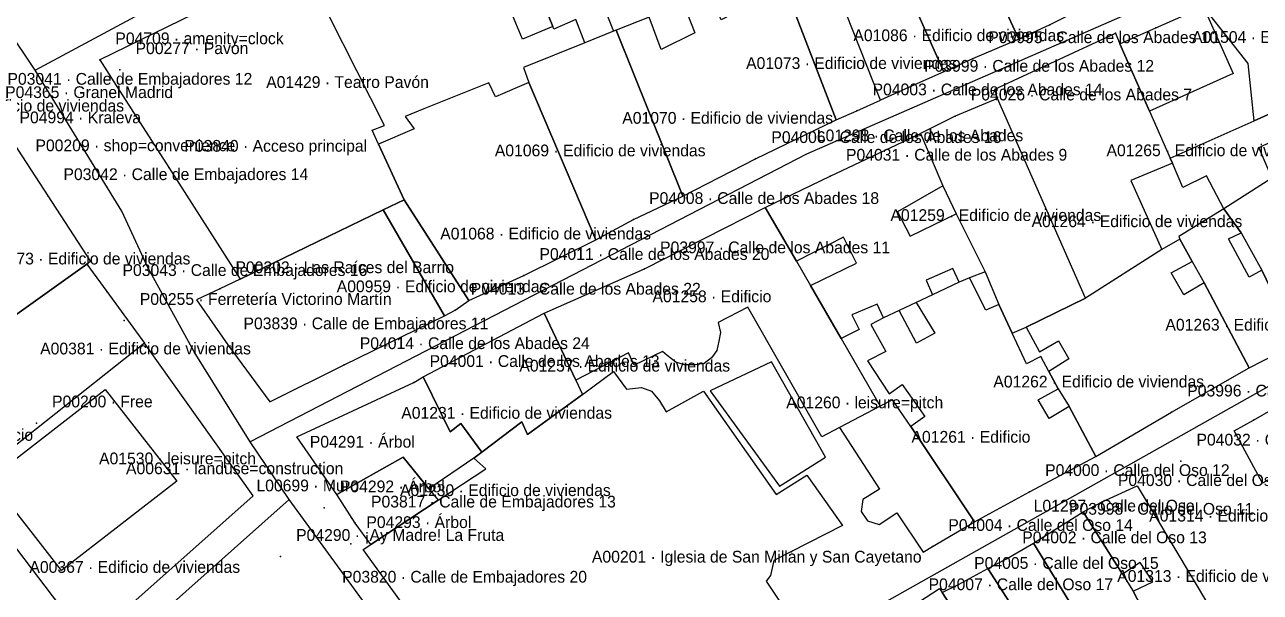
# Model space of a CAD drawing. Header units: metres. Extents: x 436207 to 441321, y 4465685 to 4475088.
# Drawn here: x 440060.1 to 440217.6, y 4473453.8 to 4473526.3 of the extents above; entities that cross this region are included whole.
import ezdxf

# ---------------------------------------------------------------- set-up
doc = ezdxf.new("R2010")
doc.units = ezdxf.units.M
for name, color, linetype, true_color in [('G_A_EDI', 7, 'CONTINUOUS', 0xa4a4a4), ('G_A_EQU', 7, 'CONTINUOUS', 0x8e5aa4), ('G_A_UMB', 7, 'CONTINUOUS', 0x9e6a39), ('G_A_VER', 7, 'CONTINUOUS', 0x4d745d), ('G_L_BAR', 7, 'CONTINUOUS', 0x333333), ('G_L_INF', 7, 'CONTINUOUS', 0x777777), ('G_P_COM', 7, 'CONTINUOUS', 0xce3b37), ('G_P_EQU', 7, 'CONTINUOUS', 0x8e5aa4), ('G_P_PAT', 7, 'CONTINUOUS', 0xa63603), ('G_P_UMB', 7, 'CONTINUOUS', 0x9e6a39), ('G_P_VER', 7, 'CONTINUOUS', 0x4d745d), ('T_A_EDI', 7, 'CONTINUOUS', 0xa4a4a4), ('T_A_EQU', 7, 'CONTINUOUS', 0x8e5aa4), ('T_A_UMB', 7, 'CONTINUOUS', 0x9e6a39), ('T_A_VER', 7, 'CONTINUOUS', 0x4d745d), ('T_L_BAR', 7, 'CONTINUOUS', 0x333333), ('T_L_INF', 7, 'CONTINUOUS', 0x777777), ('T_P_COM', 7, 'CONTINUOUS', 0xce3b37), ('T_P_EQU', 7, 'CONTINUOUS', 0x8e5aa4), ('T_P_PAT', 7, 'CONTINUOUS', 0xa63603), ('T_P_UMB', 7, 'CONTINUOUS', 0x9e6a39), ('T_P_VER', 7, 'CONTINUOUS', 0x4d745d)]:
    doc.layers.add(name, color=color, linetype=linetype, true_color=true_color)

msp = doc.modelspace()

# ---------------------------------------------------------------- linework, layer by layer
at = {"layer": 'G_A_EDI'}
for points in [[(440197.11, 4473529.4), (440190.77, 4473526.28), (440186.83, 4473524.44), (440178.25, 4473543.11), (440187.97, 4473547.27), (440191.33, 4473548.61), (440192.49, 4473544.38), (440193.73, 4473541.66), (440192.6, 4473541.4)], [(440121.58, 4473544.59), (440123.99, 4473545.4), (440126.81, 4473546.37), (440131.08, 4473535.67), (440131.38, 4473534.91), (440132.68, 4473531.66), (440135.16, 4473525.46), (440131.49, 4473523.97), (440130.35, 4473526.93), (440127.53, 4473525.7), (440127.4, 4473526.04), (440124.66, 4473532.84), (440126.65, 4473533.63), (440125.44, 4473536.49), (440123.49, 4473535.76), (440121.78, 4473539.99), (440123.15, 4473540.51)], [(440113.58, 4473541.71), (440113.31, 4473542.29), (440116.17, 4473543.31), (440121.29, 4473545.2), (440121.58, 4473544.59), (440123.15, 4473540.51), (440121.78, 4473539.99), (440123.49, 4473535.76), (440124.66, 4473532.84), (440127.4, 4473526.04), (440123.54, 4473524.42), (440120.35, 4473532.14), (440117.96, 4473531.21)], [(440186.83, 4473524.44), (440180.94, 4473521.93), (440177.25, 4473520.26), (440168.88, 4473539.05), (440174.8, 4473541.58), (440177.62, 4473542.92), (440178.25, 4473543.11)], [(440177.25, 4473520.26), (440172.75, 4473518.28), (440169.21, 4473516.66), (440163.9, 4473530.02), (440161.71, 4473536.02), (440168.88, 4473539.05)], [(440210.37, 4473528.57), (440229, 4473536.83), (440232.53, 4473529.21), (440235.7, 4473522.51), (440216.84, 4473514.01), (440216.08, 4473521.35)], [(440143.99, 4473504.38), (440153.27, 4473509.18), (440163.55, 4473514.15), (440158.32, 4473527.7), (440155.99, 4473533.67), (440151.66, 4473532.03), (440152.89, 4473528.99), (440148.88, 4473526.9), (440147.45, 4473530.32), (440144.02, 4473529.03), (440145.53, 4473525.24), (440141.24, 4473523.11), (440139.68, 4473527.25), (440135.49, 4473525.57)], [(440163.55, 4473514.15), (440166.18, 4473515.27), (440169.21, 4473516.66), (440163.9, 4473530.02), (440158.32, 4473527.7)], [(440203.5, 4473515.23), (440199.7, 4473523.86), (440204.3, 4473525.9), (440210.37, 4473528.57), (440214.16, 4473520.05)], [(440132.89, 4473498.84), (440137.68, 4473501.4), (440143.99, 4473504.38), (440135.49, 4473525.57), (440135.16, 4473525.46), (440131.49, 4473523.97), (440123.65, 4473520.8), (440124.34, 4473518.9)], [(440184.13, 4473516.87), (440183.76, 4473518.06), (440199.15, 4473525.18), (440199.7, 4473523.86), (440203.5, 4473515.23), (440206.13, 4473509.26), (440206.41, 4473508.61), (440201.13, 4473506.38), (440205.07, 4473497.59), (440195.33, 4473491.38)], [(440235.7, 4473522.51), (440236.56, 4473520.75), (440237.68, 4473518.58), (440231.03, 4473514.58), (440229.47, 4473517.35), (440226.29, 4473515.8), (440227.75, 4473512.63), (440224.5, 4473510.72), (440221.98, 4473508.93), (440220.42, 4473512), (440217.43, 4473510.55), (440219.08, 4473506.68), (440212.99, 4473502.78), (440210.74, 4473506.98), (440207.74, 4473505.52), (440206.41, 4473508.61), (440206.13, 4473509.26), (440216.84, 4473514.01)], [(440116.7, 4473491.09), (440123.7, 4473494.26), (440132.89, 4473498.84), (440124.34, 4473518.9), (440120.1, 4473517.09), (440119.26, 4473518.85), (440112.23, 4473516.04), (440110.97, 4473515.56), (440108.57, 4473514.58), (440109.71, 4473512.97), (440105.19, 4473511.02), (440108.43, 4473503.94)], [(440195.33, 4473491.38), (440184.13, 4473516.87), (440178.71, 4473514.62), (440174.28, 4473512.39), (440177.15, 4473505.7), (440178.82, 4473502.13), (440182.54, 4473494.75), (440184.27, 4473490.56), (440185.99, 4473486.89), (440187.77, 4473487.69)], [(440154.5, 4473502.94), (440162.79, 4473506.93), (440174.28, 4473512.39), (440177.15, 4473505.7), (440171.34, 4473502.39), (440172.97, 4473499.31), (440178.82, 4473502.13), (440182.54, 4473494.75), (440180.55, 4473493.96), (440179.22, 4473493.42), (440178.41, 4473495.15), (440175.03, 4473493.69), (440175.83, 4473491.81), (440173.75, 4473490.82), (440171.56, 4473489.8), (440169.58, 4473488.87), (440168.76, 4473490.6), (440165.53, 4473489.27), (440166.49, 4473487.4), (440164.17, 4473486.22), (440160.25, 4473493.01), (440166.11, 4473495.85), (440164.48, 4473499.16), (440158.46, 4473496.1)], [(440058.68, 4473511.11), (440063, 4473504.45), (440068.44, 4473496.06), (440067.97, 4473495.73), (440044.26, 4473478.78), (440042.17, 4473477.28), (440041.69, 4473480.23), (440041.24, 4473483.01), (440040.32, 4473488.81), (440039.86, 4473491.63), (440038.93, 4473497.44), (440042.3, 4473497.97), (440041.81, 4473500.99), (440038.45, 4473500.46), (440037.83, 4473504.36)], [(440222.3, 4473485.69), (440225.08, 4473487.78), (440228.06, 4473488.97), (440219.08, 4473506.68), (440212.99, 4473502.78), (440215.17, 4473499.71), (440217.8, 4473494.95)], [(440113.61, 4473489.12), (440114.94, 4473489.83), (440116.7, 4473491.09), (440108.43, 4473503.94), (440105.75, 4473502.64)], [(440087.55, 4473493.81), (440084.93, 4473492.57), (440081.98, 4473491.16), (440085.96, 4473485.41), (440091.31, 4473478.14), (440100.79, 4473482.88), (440113.61, 4473489.12), (440105.75, 4473502.64)], [(440126.29, 4473489.46), (440139.08, 4473495.11), (440154.5, 4473502.94), (440158.46, 4473496.1), (440160.25, 4473493.01), (440164.17, 4473486.22), (440169.14, 4473477.61), (440163.95, 4473474.87), (440161.72, 4473473.7), (440152.29, 4473490.21), (440148.47, 4473488.26), (440148.79, 4473487), (440148.56, 4473485.87), (440148.32, 4473484.69), (440147.63, 4473483.78), (440146.72, 4473483.06), (440145.58, 4473482.85), (440144.21, 4473482.86), (440143.07, 4473483.2), (440142, 4473484.06), (440141.38, 4473484.58), (440137.78, 4473482.84), (440137.06, 4473484.38), (440130.32, 4473480.92)], [(440216.21, 4473482.48), (440219.69, 4473484.27), (440222.3, 4473485.69), (440217.8, 4473494.95), (440216.21, 4473494.07), (440213.57, 4473498.93), (440215.17, 4473499.71), (440212.99, 4473502.78), (440207.23, 4473499.23), (440207.36, 4473498.9), (440208.92, 4473496.07), (440210.47, 4473493.32)], [(440196.65, 4473471.17), (440206.31, 4473476.83), (440216.21, 4473482.48), (440210.47, 4473493.32), (440207.87, 4473491.81), (440206.26, 4473494.63), (440208.92, 4473496.07), (440207.36, 4473498.9), (440205.07, 4473497.59), (440195.33, 4473491.38), (440187.77, 4473487.69), (440189.48, 4473484.54), (440191.89, 4473485.94), (440193.22, 4473483.62), (440190.66, 4473482.03), (440191.84, 4473479.81), (440193.25, 4473477.56)], [(440067.97, 4473495.73), (440070.53, 4473492.21), (440075.33, 4473485.63), (440052.7, 4473467.68), (440052.44, 4473468.03), (440049.38, 4473472.05), (440047.57, 4473474.44), (440044.26, 4473478.78)], [(440181.19, 4473462.85), (440188.18, 4473466.68), (440196.65, 4473471.17), (440193.25, 4473477.56), (440190.68, 4473476), (440189.28, 4473478.41), (440191.84, 4473479.81), (440190.66, 4473482.03), (440189.62, 4473483.95), (440187.81, 4473482.99), (440185.99, 4473486.89), (440184.27, 4473490.56), (440182.61, 4473489.83), (440180.55, 4473493.96), (440179.22, 4473493.42), (440175.83, 4473491.81), (440173.75, 4473490.82), (440176.13, 4473486.9), (440173.8, 4473485.64), (440171.56, 4473489.8), (440169.58, 4473488.87), (440167.95, 4473488.01), (440169.88, 4473484.55), (440167.54, 4473483.37), (440170.29, 4473479.16), (440171.95, 4473480.35), (440174.84, 4473476.28), (440173.04, 4473474.98)], [(440110.89, 4473481.34), (440126.29, 4473489.46), (440130.32, 4473480.92), (440131.18, 4473479.1), (440124.18, 4473473.97), (440123.44, 4473475.6), (440118.36, 4473471.72), (440115.69, 4473475.38), (440114.3, 4473474.3)], [(440099.87, 4473466.33), (440094.78, 4473473.67), (440109.69, 4473480.6), (440110.89, 4473481.34), (440114.3, 4473474.3), (440115.69, 4473475.38), (440118.36, 4473471.72), (440117.34, 4473470.94), (440111.6, 4473467.04), (440108.33, 4473471.1)], [(440174.63, 4473458.94), (440175.84, 4473459.67), (440181.19, 4473462.85), (440173.04, 4473474.98), (440170.74, 4473478.42), (440169.14, 4473477.61), (440163.95, 4473474.87), (440169.07, 4473466.98), (440166.95, 4473465.66), (440166.72, 4473464.16), (440167.53, 4473462.96), (440169.03, 4473462.5), (440171.29, 4473463.97)], [(440223.01, 4473458.34), (440219.24, 4473465.31), (440222.29, 4473466.87), (440220.88, 4473469.42), (440217.9, 4473467.77), (440214.29, 4473474.45), (440216.76, 4473475.82), (440219.28, 4473477.26), (440225.9, 4473465.2), (440228.15, 4473461.1)], [(440104.18, 4473459.92), (440102.22, 4473462.66), (440099.87, 4473466.33), (440108.33, 4473471.1), (440111.6, 4473467.04), (440112.78, 4473465.58)], [(440052.7, 4473467.68), (440068.13, 4473447.39), (440063.32, 4473443.11), (440059.96, 4473440.13), (440055, 4473447.24), (440053.92, 4473448.62), (440056.93, 4473451.16), (440051.97, 4473457.47), (440047.25, 4473463.96), (440047.45, 4473464.03), (440052.44, 4473468.03)], [(440195.04, 4473464.12), (440197.46, 4473465.4), (440201.94, 4473467.42), (440211.15, 4473451.97), (440204.45, 4473448.13), (440201.39, 4473453.97), (440203.93, 4473455.19), (440202.31, 4473457.62), (440200.03, 4473456.14)], [(440188.71, 4473460.09), (440191.23, 4473461.74), (440195.04, 4473464.12), (440200.03, 4473456.14), (440201.39, 4473453.97), (440204.45, 4473448.13), (440206.1, 4473445.26), (440205.23, 4473444.63), (440203.76, 4473443.8), (440200.02, 4473441.64), (440197.94, 4473445.03), (440196.92, 4473446.69), (440201, 4473449.17), (440199.04, 4473452.37), (440196, 4473450.52), (440196.31, 4473450), (440195.27, 4473449.37), (440194.02, 4473451.42)], [(440198.28, 4473440.6), (440195.86, 4473439.18), (440194.24, 4473438.27), (440192.51, 4473441.74), (440191.74, 4473443.05), (440182.89, 4473456.89), (440185.27, 4473458.1), (440188.71, 4473460.09), (440194.02, 4473451.42), (440192.29, 4473450.37), (440193.81, 4473447.89), (440195.54, 4473448.94), (440196.92, 4473446.69), (440197.94, 4473445.03), (440196.35, 4473444.18)], [(440177.06, 4473453.8), (440179.13, 4473454.83), (440182.89, 4473456.89), (440191.74, 4473443.05), (440188.93, 4473441.44), (440189.61, 4473440.24), (440188.88, 4473439.84), (440186.86, 4473438.6)], [(440170.38, 4473450.33), (440173.32, 4473452.11), (440176.71, 4473454.32), (440177.06, 4473453.8), (440186.86, 4473438.6), (440188.17, 4473436.56), (440188.61, 4473435.66), (440183.49, 4473432.48)]]:
    msp.add_lwpolyline(points, close=True, dxfattribs=at)
at = {"layer": 'G_A_EQU'}
msp.add_lwpolyline([(440095.37, 4473534.38), (440069.62, 4473521.79), (440071.42, 4473518.99), (440078.42, 4473508.07), (440087.55, 4473493.81), (440105.75, 4473502.64), (440108.43, 4473503.94), (440105.19, 4473511.02), (440104.36, 4473512.84), (440105.92, 4473513.43)], close=True, dxfattribs=at)
at = {"layer": 'G_A_UMB'}
msp.add_lwpolyline([(440124.83, 4473429.45), (440103.23, 4473459.29), (440104.18, 4473459.92), (440112.78, 4473465.58), (440118.88, 4473469.58), (440117.34, 4473470.94), (440118.36, 4473471.72), (440123.44, 4473475.6), (440124.18, 4473473.97), (440131.18, 4473479.1), (440135.16, 4473482.01), (440136.82, 4473479.78), (440138.72, 4473479.97), (440139.99, 4473479.49), (440140.99, 4473478.28), (440141.86, 4473476.86), (440146.6, 4473479.51), (440155.87, 4473466.33), (440159.8, 4473468.79), (440164.33, 4473462.37), (440155.6, 4473457.88), (440155.17, 4473455.99), (440154.63, 4473455.27), (440158.3, 4473449.73)], dxfattribs=at)
at = {"layer": 'G_A_VER'}
for points in [[(440052.7, 4473467.68), (440068.13, 4473447.39), (440089.21, 4473466.14), (440075.33, 4473485.63)], [(440156.31, 4473467.39), (440162.19, 4473471.08), (440155.31, 4473483.24), (440147.47, 4473479.57)], [(440070.3, 4473479.74), (440079.47, 4473468.03), (440064.77, 4473456.6), (440055.6, 4473468.31)]]:
    msp.add_lwpolyline(points, close=True, dxfattribs=at)
at = {"layer": 'G_L_BAR'}
msp.add_lwpolyline([(440068.13, 4473447.39), (440089.21, 4473466.14), (440075.33, 4473485.63)], dxfattribs=at)
at = {"layer": 'G_L_INF'}
for points in [[(440061.4, 4473520.48), (440093.41, 4473537.71), (440125.07, 4473549.24), (440166.6, 4473563.66), (440215.09, 4473576.51)], [(440280.58, 4473194.18), (440265.93, 4473228.45), (440259.67, 4473240.22), (440246.89, 4473262.7), (440239.79, 4473273.46), (440237.54, 4473276.86), (440222.69, 4473296.77), (440205.69, 4473319.59), (440194.74, 4473333.17), (440189.23, 4473339.96), (440162.85, 4473371.9), (440151.87, 4473386.44), (440138.05, 4473404.85), (440131.14, 4473413.93), (440122.66, 4473426.04), (440093.78, 4473465.69), (440088.8, 4473473.04), (440081.66, 4473484.53), (440075.77, 4473495.28), (440072.45, 4473502.49), (440061.4, 4473520.48), (440043.37, 4473547.41)], [(440231.52, 4473541.16), (440159.75, 4473509.75), (440088.8, 4473473.04)], [(440122.66, 4473426.04), (440250.78, 4473498.24)], [(439985.3, 4473403.91), (440027.46, 4473406.62), (440093.78, 4473465.69)]]:
    msp.add_lwpolyline(points, dxfattribs=at)
at = {"layer": 'G_P_COM'}
for p in [(440072.74, 4473488.52), (440092.67, 4473458.4)]:
    msp.add_point(p, dxfattribs=at)
at = {"layer": 'G_P_EQU'}
for p in [(440069.62, 4473521.79), (440072.2, 4473520.53)]:
    msp.add_point(p, dxfattribs=at)
at = {"layer": 'G_P_PAT'}
for p in [(440084.93, 4473492.57), (440061.55, 4473475.44)]:
    msp.add_point(p, dxfattribs=at)
at = {"layer": 'G_P_UMB'}
for p in [(440190.77, 4473526.28), (440204.3, 4473525.9), (440199.15, 4473525.18), (440180.94, 4473521.93), (440172.75, 4473518.28), (440166.18, 4473515.27), (440178.71, 4473514.62), (440153.27, 4473509.18), (440078.42, 4473508.07), (440162.79, 4473506.93), (440063, 4473504.45), (440137.68, 4473501.4), (440123.7, 4473494.26), (440139.08, 4473495.11), (440070.53, 4473492.21), (440114.94, 4473489.83), (440085.96, 4473485.41), (440100.79, 4473482.88), (440109.69, 4473480.6), (440206.31, 4473476.83), (440216.76, 4473475.82), (440207.48, 4473470.57), (440188.18, 4473466.68), (440197.46, 4473465.4), (440102.22, 4473462.66), (440191.23, 4473461.74), (440175.84, 4473459.67), (440185.27, 4473458.1), (440179.13, 4473454.83)]:
    msp.add_point(p, dxfattribs=at)
at = {"layer": 'G_P_VER'}
for p in [(440094.42, 4473470.3), (440098.25, 4473464.6), (440101.63, 4473460.04)]:
    msp.add_point(p, dxfattribs=at)

# ---------------------------------------------------------------- texts
at = {"layer": 'T_A_EDI'}
for s, p in [('A01086 · Edificio de viviendas', (440165.73, 4473524.18)), ('A01504 · Edificio de viviendas', (440208.92, 4473523.96)), ('A01073 · Edificio de viviendas', (440152.05, 4473520.63)), ('A00383 · Edificio de viviendas', (440045.86, 4473515.2)), ('A01070 · Edificio de viviendas', (440136.26, 4473513.64)), ('A01069 · Edificio de viviendas', (440120.01, 4473509.48)), ('A01265 · Edificio de viviendas', (440198.01, 4473509.5)), ('A01259 · Edificio de viviendas', (440170.46, 4473501.23)), ('A01264 · Edificio de viviendas', (440188.45, 4473500.44)), ('A01068 · Edificio de viviendas', (440113.05, 4473498.87)), ('A00373 · Edificio de viviendas', (440054.32, 4473495.68)), ('A00959 · Edificio de viviendas', (440099.85, 4473492.14)), ('A01258 · Edificio', (440140.11, 4473490.86)), ('A01263 · Edificio de viviendas', (440205.52, 4473487.24)), ('A00381 · Edificio de viviendas', (440062.03, 4473484.2)), ('A01257 · Edificio de viviendas', (440123.14, 4473482.01)), ('A01262 · Edificio de viviendas', (440183.58, 4473479.98)), ('A01231 · Edificio de viviendas', (440108.08, 4473475.99)), ('A00366 · Edificio', (440045.97, 4473473.18)), ('A01261 · Edificio', (440173.14, 4473472.93)), ('A01230 · Edificio de viviendas', (440107.92, 4473466.12)), ('A01314 · Edificio de viviendas', (440203.46, 4473462.87)), ('A00367 · Edificio de viviendas', (440060.66, 4473456.32)), ('A01313 · Edificio de viviendas', (440199.38, 4473455.17))]:
    msp.add_text(s, height=1.5, dxfattribs=at).set_placement(p)
at = {"layer": 'T_A_EQU'}
msp.add_text('A01429 · Teatro Pavón', height=1.5, dxfattribs=at).set_placement((440090.86, 4473518.21))
at = {"layer": 'T_A_UMB'}
msp.add_text('A00201 · Iglesia de San Millán y San Cayetano', height=1.5, dxfattribs=at).set_placement((440132.39, 4473457.63))
at = {"layer": 'T_A_VER'}
for s, p in [('A01260 · leisure=pitch', (440157.17, 4473477.32)), ('A01530 · leisure=pitch', (440069.54, 4473470.17)), ('A00631 · landuse=construction', (440072.98, 4473468.91))]:
    msp.add_text(s, height=1.5, dxfattribs=at).set_placement(p)
at = {"layer": 'T_L_BAR'}
msp.add_text('L00699 · Muro', height=1.5, dxfattribs=at).set_placement((440089.61, 4473466.72))
at = {"layer": 'T_L_INF'}
for s, p in [('L01298 · Calle de los Abades', (440161.07, 4473511.4)), ('L01297 · Calle del Oso', (440188.72, 4473464.14))]:
    msp.add_text(s, height=1.5, dxfattribs=at).set_placement(p)
at = {"layer": 'T_P_COM'}
for s, p in [('P04365 · Granel Madrid', (440057.57, 4473516.92)), ('P00209 · shop=convenience', (440061.43, 4473510.13)), ('P00255 · Ferretería Victorino Martín', (440074.74, 4473490.52)), ('P04290 · ¡Ay Madre! La Fruta', (440094.67, 4473460.4))]:
    msp.add_text(s, height=1.5, dxfattribs=at).set_placement(p)
at = {"layer": 'T_P_EQU'}
for s, p in [('P04709 · amenity=clock', (440071.62, 4473523.79)), ('P00277 · Pavón', (440074.2, 4473522.53)), ('P04994 · Kraleva', (440059.4, 4473513.7))]:
    msp.add_text(s, height=1.5, dxfattribs=at).set_placement(p)
at = {"layer": 'T_P_PAT'}
for s, p in [('P00202 · Las Raíces del Barrio', (440086.93, 4473494.57)), ('P00200 · Free', (440063.55, 4473477.44))]:
    msp.add_text(s, height=1.5, dxfattribs=at).set_placement(p)
at = {"layer": 'T_P_UMB'}
for s, p in [('P03995 · Calle de los Abades 10', (440182.94, 4473523.93)), ('P03999 · Calle de los Abades 12', (440174.75, 4473520.28)), ('P03041 · Calle de Embajadores 12', (440057.86, 4473518.62)), ('P04003 · Calle de los Abades 14', (440168.18, 4473517.27)), ('P04026 · Calle de los Abades 7', (440180.71, 4473516.62)), ('P03840 · Acceso principal', (440080.42, 4473510.07)), ('P04006 · Calle de los Abades 16', (440155.27, 4473511.18)), ('P04031 · Calle de los Abades 9', (440164.79, 4473508.93)), ('P03042 · Calle de Embajadores 14', (440065, 4473506.45)), ('P04008 · Calle de los Abades 18', (440139.68, 4473503.4)), ('P03997 · Calle de los Abades 11', (440141.08, 4473497.11)), ('P04011 · Calle de los Abades 20', (440125.7, 4473496.26)), ('P03043 · Calle de Embajadores 16', (440072.53, 4473494.21)), ('P04013 · Calle de los Abades 22', (440116.94, 4473491.83)), ('P03839 · Calle de Embajadores 11', (440087.96, 4473487.41)), ('P04014 · Calle de los Abades 24', (440102.79, 4473484.88)), ('P04001 · Calle de los Abades 13', (440111.69, 4473482.6)), ('P03996 · Calle del Oso 10', (440208.31, 4473478.83)), ('P04032 · Calle del Oso 9', (440209.48, 4473472.57)), ('P04000 · Calle del Oso 12', (440190.18, 4473468.68)), ('P04030 · Calle del Oso 9 B', (440199.46, 4473467.4)), ('P03817 · Calle de Embajadores 13', (440104.22, 4473464.66)), ('P03998 · Calle del Oso 11', (440193.23, 4473463.74)), ('P04004 · Calle del Oso 14', (440177.84, 4473461.67)), ('P04002 · Calle del Oso 13', (440187.27, 4473460.1)), ('P04005 · Calle del Oso 15', (440181.13, 4473456.83)), ('P03820 · Calle de Embajadores 20', (440100.54, 4473455.07)), ('P04007 · Calle del Oso 17', (440175.32, 4473454.11))]:
    msp.add_text(s, height=1.5, dxfattribs=at).set_placement(p)
at = {"layer": 'T_P_VER'}
for s, p in [('P04291 · Árbol', (440096.42, 4473472.3)), ('P04292 · Árbol', (440100.25, 4473466.6)), ('P04293 · Árbol', (440103.63, 4473462.04))]:
    msp.add_text(s, height=1.5, dxfattribs=at).set_placement(p)

doc.saveas('drawing.dxf')
